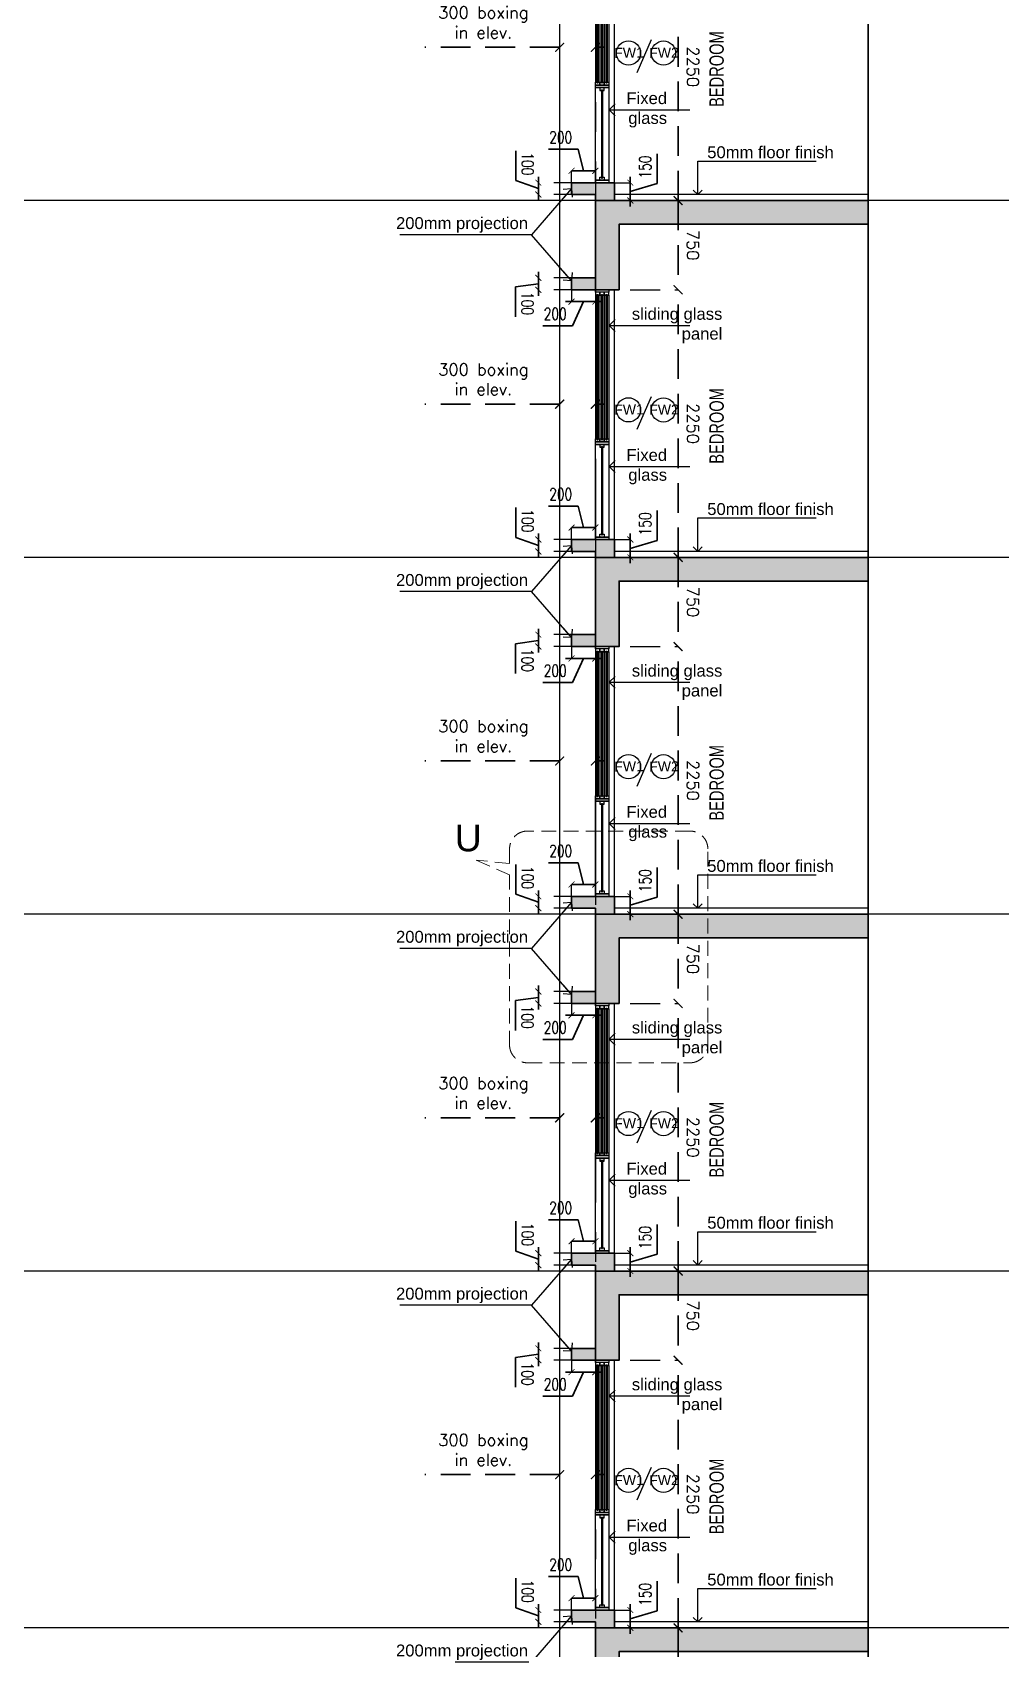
# Model space of a CAD drawing. Header units: millimetres. Extents: x 1066295 to 1300022, y -5734212 to -5454663.
# Drawn here: x 1166134 to 1174275, y -5612368 to -5598779 of the extents above; entities that cross this region are included whole.
import ezdxf
from ezdxf.enums import TextEntityAlignment as Align

# ---------------------------------------------------------------- set-up
doc = ezdxf.new("R2010")
doc.units = ezdxf.units.MM
doc.header["$LTSCALE"] = 1000
doc.header["$MEASUREMENT"] = 0
for name, pattern in [('AUDIT_D_120904163729-0', [0]), ('T9_PROFILE SECTIONS$0$AUDIT_D_120904163729-0', [0]), ('T9_PROFILE SECTIONS$0$HIDDEN', [0.375, 0.25, -0.125]), ('T9_PROFILE SECTIONS$0$HIDDEN2', [0.1875, 0.125, -0.0625]), ('T9_PROFILE SECTIONS$0$PHANTOM2', [1.25, 0.625, -0.125, 0.125, -0.125, 0.125, -0.125]), ('T9_PROFILE SECTIONS$0$T8_PROFILE SECTIONS$0$HIDDEN', [0.375, 0.25, -0.125])]:
    doc.linetypes.add(name, pattern=pattern)
doc.layers.get('0').update_dxf_attribs({"linetype": 'AUDIT_D_120904163729-0'})
for name, color, linetype in [('T9_PROFILE SECTIONS$0$A-BUILDING LINE TURNS HERE', 252, 'T9_PROFILE SECTIONS$0$PHANTOM2'), ('T9_PROFILE SECTIONS$0$a-ele', 8, 'Continuous'), ('T9_PROFILE SECTIONS$0$a-window', 5, 'Continuous'), ('T9_PROFILE SECTIONS$0$ELEV 5', 8, 'Continuous'), ('T9_PROFILE SECTIONS$0$F.F.L', 36, 'Continuous'), ('T9_PROFILE SECTIONS$0$HATCH 150', 8, 'Continuous'), ('T9_PROFILE SECTIONS$0$Leader', 2, 'T9_PROFILE SECTIONS$0$AUDIT_D_120904163729-0'), ('T9_PROFILE SECTIONS$0$LEVEL', 7, 'Continuous'), ('T9_PROFILE SECTIONS$0$TEXT ROOM', 7, 'Continuous'), ('T9_PROFILE SECTIONS$0$TYPICAL UNITS$0$a-door-no', 104, 'Continuous')]:
    doc.layers.add(name, color=color, linetype=linetype)
for name, color, linetype, lineweight in [('T9_PROFILE SECTIONS$0$A-DIMENSION', 2, 'Continuous', 35), ('T9_PROFILE SECTIONS$0$A-SLAB', 3, 'Continuous', 35), ('T9_PROFILE SECTIONS$0$a-Text', 4, 'Continuous', 0), ('T9_PROFILE SECTIONS$0$R0-18-10-2014-T1-1st Podium Floor Plan$0$Text', 7, 'Continuous', 0), ('T9_PROFILE SECTIONS$0$T8_PROFILE SECTIONS$0$A-DIMENSION', 2, 'Continuous', 35)]:
    doc.layers.add(name, color=color, linetype=linetype, lineweight=lineweight)
doc.styles.add('T9_PROFILE SECTIONS$0$ARIAL ARROW', font='arial.ttf')
doc.styles.add('T9_PROFILE SECTIONS$0$CLUSTER A- TOILET DETAIL$0$texts', font='simplex.shx', dxfattribs={"width": 0.75})
doc.styles.add('T9_PROFILE SECTIONS$0$Romans 1', font='romans.shx', dxfattribs={"height": 100})
doc.styles.add('T9_PROFILE SECTIONS$0$RSP_TXT 500', font='swisscl.ttf', dxfattribs={"height": 250})
doc.styles.add('T9_PROFILE SECTIONS$0$T8_PROFILE SECTIONS$0$Romans 1', font='romans.shx', dxfattribs={"height": 100})
doc.styles.add('T9_PROFILE SECTIONS$0$TYPICAL UNITS$0$LODHA STANDERD', font='sanss___.ttf')
doc.dimstyles.new('T9_PROFILE SECTIONS$0$ALPINE S', dxfattribs={"dimscale": 0, "dimtxt": 100, "dimasz": 75, "dimexe": 0, "dimexo": 0, "dimgap": 75, "dimtad": 1, "dimdec": 0, "dimzin": 0, "dimdsep": 46, "dimtxsty": 'T9_PROFILE SECTIONS$0$Romans 1', "dimblk": 'T9_PROFILE SECTIONS$0$_ArchTick', "dimcen": 0.09, "dimclrd": 256, "dimclre": 256, "dimclrt": 7, "dimadec": 0, "dimazin": 0, "dimtfac": 1, "dimtdec": 0, "dimtofl": 0, "dimtmove": 1, "dimatfit": 0, "dimldrblk": 'T9_PROFILE SECTIONS$0$_Open90', "dimfxl": 1, "dimtolj": 1, "dimtzin": 0, "dimarcsym": 0})
doc.dimstyles.new('T9_PROFILE SECTIONS$0$T8_PROFILE SECTIONS$0$ALPINE S', dxfattribs={"dimscale": 0, "dimtxt": 100, "dimasz": 75, "dimexe": 0, "dimexo": 0, "dimgap": 75, "dimtad": 1, "dimdec": 0, "dimzin": 0, "dimdsep": 46, "dimtxsty": 'T9_PROFILE SECTIONS$0$T8_PROFILE SECTIONS$0$Romans 1', "dimblk": 'T9_PROFILE SECTIONS$0$T8_PROFILE SECTIONS$0$_ArchTick', "dimcen": 0.09, "dimclrd": 256, "dimclre": 256, "dimclrt": 7, "dimadec": 0, "dimazin": 0, "dimtfac": 1, "dimtdec": 0, "dimtofl": 0, "dimtmove": 1, "dimatfit": 0, "dimldrblk": 'T9_PROFILE SECTIONS$0$T8_PROFILE SECTIONS$0$_Open90', "dimfxl": 1, "dimtolj": 1, "dimtzin": 0, "dimarcsym": 0})

# ---------------------------------------------------------------- blocks, each defined once
blk = doc.blocks.new('T9_PROFILE SECTIONS$0$A$C04612184')
at = {"layer": 'T9_PROFILE SECTIONS$0$LEVEL', "color": 1, "linetype": 'T9_PROFILE SECTIONS$0$HIDDEN2', "ltscale": 5}
blk.add_line((89.81805045481178, 91.7149999309413), (-67.82707013128811, 91.7149999309413), dxfattribs=at)
at = {"layer": 'T9_PROFILE SECTIONS$0$LEVEL', "color": 8, "linetype": 'T9_PROFILE SECTIONS$0$HIDDEN2', "ltscale": 5}
for p, q in [((89.81805045481178, 88.7149999309413), (-67.82707013160734, 88.7149999309413)), ((89.81805045481178, 85.7149999309413), (-67.82707013192748, 85.7149999309413)), ((89.81805045481178, 82.7149999309413), (-67.82707013224672, 82.7149999309413)), ((89.81805045481178, 79.7149999309413), (-67.8270701325664, 79.7149999309413))]:
    blk.add_line(p, q, dxfattribs=at)
blk = doc.blocks.new('T9_PROFILE SECTIONS$0$_ArchTick')
at = {"color": 0, "linetype": 'ByBlock', "const_width": 0.15}
blk.add_lwpolyline([(-0.5, -0.5), (0.5, 0.5)], dxfattribs=at)
blk = doc.blocks.new('*D238')
at = {"layer": 'T9_PROFILE SECTIONS$0$A-DIMENSION', "linetype": 'T9_PROFILE SECTIONS$0$HIDDEN', "lineweight": -2, "transparency": 16777216}
for p, q in [((1319621.794162503, -5693762.832723464), (1319621.794162503, -5694164.616851054)), ((1320371.794162503, -5693762.832723464), (1320371.794162503, -5694164.616851054))]:
    blk.add_line(p, q, dxfattribs=at)
at = {"layer": 'T9_PROFILE SECTIONS$0$A-DIMENSION', "linetype": 'T9_PROFILE SECTIONS$0$HIDDEN', "transparency": 16777216}
blk.add_line((1320371.794162503, -5694164.616851054), (1319621.794162503, -5694164.616851054), dxfattribs=at)
at = {"layer": 'T9_PROFILE SECTIONS$0$A-DIMENSION', "linetype": 'ByBlock', "transparency": 16777216, "xscale": 75, "yscale": 75, "zscale": 75, "rotation": 180}
blk.add_blockref('T9_PROFILE SECTIONS$0$_ArchTick', (1319621.794162503, -5694164.616851054), dxfattribs=at)
at = {"layer": 'T9_PROFILE SECTIONS$0$A-DIMENSION', "linetype": 'ByBlock', "transparency": 16777216, "xscale": 75, "yscale": 75, "zscale": 75}
blk.add_blockref('T9_PROFILE SECTIONS$0$_ArchTick', (1320371.794162503, -5694164.616851054), dxfattribs=at)
at = {"layer": 'T9_PROFILE SECTIONS$0$A-DIMENSION', "color": 7, "linetype": 'ByBlock', "transparency": 16777216, "insert": (1319996.794162503, -5694289.616851054), "char_height": 100, "attachment_point": 5, "rotation": 180, "style": 'T9_PROFILE SECTIONS$0$Romans 1'}
blk.add_mtext('\\A1;750', dxfattribs=at)
blk = doc.blocks.new('T9_PROFILE SECTIONS$0$_Open90')
at = {"color": 0, "linetype": 'ByBlock', "lineweight": -2}
for p, q in [((0, 0), (-1, 0)), ((-0.5, 0.5), (0, 0)), ((0, 0), (-0.5, -0.5))]:
    blk.add_line(p, q, dxfattribs=at)
blk = doc.blocks.new('*D239')
at = {"layer": 'T9_PROFILE SECTIONS$0$A-DIMENSION', "linetype": 'T9_PROFILE SECTIONS$0$HIDDEN', "lineweight": -2, "transparency": 16777216}
for p, q in [((1320371.794162503, -5693762.832723464), (1320371.794162503, -5694164.616851054)), ((1322621.794162302, -5693762.832724742), (1322621.794162302, -5694164.616851054))]:
    blk.add_line(p, q, dxfattribs=at)
at = {"layer": 'T9_PROFILE SECTIONS$0$A-DIMENSION', "linetype": 'T9_PROFILE SECTIONS$0$HIDDEN', "transparency": 16777216}
blk.add_line((1320371.794162503, -5694164.616851054), (1322621.794162302, -5694164.616851054), dxfattribs=at)
at = {"layer": 'T9_PROFILE SECTIONS$0$A-DIMENSION', "linetype": 'ByBlock', "transparency": 16777216, "xscale": 75, "yscale": 75, "zscale": 75, "rotation": 180}
blk.add_blockref('T9_PROFILE SECTIONS$0$_ArchTick', (1320371.794162503, -5694164.616851054), dxfattribs=at)
at = {"layer": 'T9_PROFILE SECTIONS$0$A-DIMENSION', "linetype": 'ByBlock', "transparency": 16777216, "xscale": 75, "yscale": 75, "zscale": 75}
blk.add_blockref('T9_PROFILE SECTIONS$0$_ArchTick', (1322621.794162302, -5694164.616851054), dxfattribs=at)
at = {"layer": 'T9_PROFILE SECTIONS$0$A-DIMENSION', "color": 7, "linetype": 'ByBlock', "transparency": 16777216, "insert": (1321496.794162402, -5694289.616851054), "char_height": 100, "attachment_point": 5, "rotation": 180, "style": 'T9_PROFILE SECTIONS$0$Romans 1'}
blk.add_mtext('\\A1;2250', dxfattribs=at)
blk = doc.blocks.new('T9_PROFILE SECTIONS$0$window with railing-flat-2')
at = {"layer": 'T9_PROFILE SECTIONS$0$a-ele'}
blk.add_lwpolyline([(-11234.84550107457, -340863.693830302), (-11234.79103486426, -338763.694516645)], dxfattribs=at)
at = {"layer": 'T9_PROFILE SECTIONS$0$a-window', "color": 250}
for p, q in [((-11394.87535608653, -338808.6938607483), (-11394.87535608653, -340018.6714144349)), ((-11381.60035608616, -338808.6938607488), (-11381.60035608709, -340018.6714144363)), ((-11371.60035608616, -338808.6938607488), (-11371.60035608709, -340018.6714144363))]:
    blk.add_line(p, q, dxfattribs=at)
at = {"layer": 'T9_PROFILE SECTIONS$0$a-window', "color": 1}
for p, q in [((-11357.37535608653, -338808.6938607488), (-11357.37535608653, -340018.6714144363)), ((-11319.87535608653, -338808.6938607488), (-11319.87535608653, -340018.6714144363)), ((-11319.87535608653, -338808.6938607483), (-11319.87535608653, -340018.6714144354)), ((-11282.37535608653, -338808.6938607483), (-11282.37535608653, -340018.6714144354))]:
    blk.add_line(p, q, dxfattribs=at)
at = {"layer": 'T9_PROFILE SECTIONS$0$a-window', "color": 5}
for p, q in [((-11344.10035608709, -338808.6938607488), (-11344.10035608709, -340018.6714144349)), ((-11334.10035608616, -338808.6938607488), (-11334.10035608709, -340018.6714144354)), ((-11306.60035608709, -338808.6938607488), (-11306.60035608709, -340018.6714144349)), ((-11296.60035608616, -338808.6938607488), (-11296.60035608709, -340018.6714144354)), ((-11344.15482185595, -340082.6713939866), (-11344.15482185595, -340818.6867766352)), ((-11334.15482185595, -340082.6713939866), (-11334.15482185595, -340818.6867766343))]:
    blk.add_line(p, q, dxfattribs=at)
at = {"layer": 'T9_PROFILE SECTIONS$0$a-window', "color": 4}
for points in [[(-11394.87535608746, -338783.6938607492), (-11394.87535608746, -338763.6938607492), (-11282.37535608653, -338763.6938607488), (-11282.37535608653, -338783.6938607488)], [(-11371.60035608616, -338808.6938607488), (-11357.37535608653, -338808.6938607488), (-11357.37535608653, -338783.6938607488), (-11394.87535608746, -338783.6938607492), (-11394.87535608653, -338808.6938607483), (-11381.60035608616, -338808.6938607488), (-11381.60035608616, -338802.6938607483), (-11371.60035608616, -338802.6938607488)], [(-11334.10035608616, -338808.6938607488), (-11319.87535608653, -338808.6938607483), (-11319.87535608653, -338783.6938607488), (-11357.37535608653, -338783.6938607488), (-11357.37535608653, -338808.6938607488), (-11344.10035608709, -338808.6938607488), (-11344.10035608616, -338802.6938607483), (-11334.10035608616, -338802.6938607488)], [(-11296.60035608616, -338808.6938607488), (-11282.37535608653, -338808.6938607483), (-11282.37535608653, -338783.6938607488), (-11319.87535608653, -338783.6938607488), (-11319.87535608653, -338808.6938607488), (-11306.60035608709, -338808.6938607488), (-11306.60035608616, -338802.6938607483), (-11296.60035608616, -338802.6938607488)], [(-11371.60035608709, -340018.6714144363), (-11357.37535608653, -340018.6714144363), (-11357.37535608653, -340043.6714144363), (-11394.87535608653, -340043.6714144363), (-11394.87535608653, -340018.6714144358), (-11381.60035608709, -340018.6714144363), (-11381.60035608616, -340024.6714144363), (-11371.60035608709, -340024.6714144363)], [(-11394.87535608653, -340063.6713837828), (-11394.87535608653, -340043.6713837828), (-11282.37535608653, -340043.6714144358), (-11282.37535608653, -340063.6714144358)], [(-11334.15477553383, -340088.6713939866), (-11319.92977553327, -340088.6713939866), (-11319.92977553327, -340063.6713939861), (-11357.42977553327, -340063.6713939856), (-11357.42977553327, -340088.6713939856), (-11344.15477553383, -340088.6713939856), (-11344.15477553383, -340082.6713939866), (-11334.15477553289, -340082.6713939866)], [(-11334.10035608709, -340018.6714144354), (-11319.87535608653, -340018.6714144354), (-11319.87535608653, -340043.6714144358), (-11357.37535608653, -340043.6714144363), (-11357.37535608653, -340018.6714144363), (-11344.10035608709, -340018.6714144363), (-11344.10035608709, -340024.6714144354), (-11334.10035608616, -340024.6714144354)], [(-11296.60035608709, -340018.6714144354), (-11282.37535608653, -340018.6714144354), (-11282.37535608653, -340043.6714144358), (-11319.87535608653, -340043.6714144363), (-11319.87535608653, -340018.6714144363), (-11306.60035608709, -340018.6714144363), (-11306.60035608709, -340024.6714144354), (-11296.60035608616, -340024.6714144354)], [(-11394.92982185539, -340863.6867459831), (-11394.92982185539, -340843.6867459831), (-11282.42982185539, -340843.6867766362), (-11282.42982185539, -340863.6867766362)], [(-11334.15482185595, -340818.6867766357), (-11319.92982185539, -340818.6867766357), (-11319.92982185539, -340843.6867766362), (-11357.42982185539, -340843.6867766366), (-11357.42982185539, -340818.6867766366), (-11344.15482185595, -340818.6867766366), (-11344.15482185595, -340824.6867766357), (-11334.15482185502, -340824.6867766357)]]:
    blk.add_lwpolyline(points, close=True, dxfattribs=at)
at = {"layer": 'T9_PROFILE SECTIONS$0$a-window', "color": 250}
blk.add_lwpolyline([(-11394.87535608653, -340063.67139911), (-11282.42982185539, -340063.67139911), (-11282.42982185539, -340843.6867766364), (-11394.87535608653, -340843.6867766364)], close=True, dxfattribs=at)
blk = doc.blocks.new('T9_PROFILE SECTIONS$0$T8_PROFILE SECTIONS$0$_ArchTick')
at = {"color": 0, "linetype": 'ByBlock', "const_width": 0.15}
blk.add_lwpolyline([(-0.5, -0.5), (0.5, 0.5)], dxfattribs=at)
blk = doc.blocks.new('*D240')
at = {"layer": 'T9_PROFILE SECTIONS$0$T8_PROFILE SECTIONS$0$A-DIMENSION', "linetype": 'T9_PROFILE SECTIONS$0$T8_PROFILE SECTIONS$0$HIDDEN', "transparency": 16777216}
for p, q in [((1320802.786543503, -5693324.040947746), (1320802.786543503, -5693031.183804889)), ((1320621.859076195, -5693269.048435077), (1320621.859076195, -5693469.017820945)), ((1320621.859076195, -5693369.033128011), (1320802.786543503, -5693324.040947746))]:
    blk.add_line(p, q, dxfattribs=at)
at = {"layer": 'T9_PROFILE SECTIONS$0$T8_PROFILE SECTIONS$0$A-DIMENSION', "linetype": 'T9_PROFILE SECTIONS$0$T8_PROFILE SECTIONS$0$HIDDEN', "lineweight": -2, "transparency": 16777216}
for p, q in [((1320521.794162114, -5693269.048435077), (1320621.859076195, -5693269.048435077)), ((1320521.794162114, -5693469.017820945), (1320621.859076195, -5693469.017820945))]:
    blk.add_line(p, q, dxfattribs=at)
at = {"layer": 'T9_PROFILE SECTIONS$0$T8_PROFILE SECTIONS$0$A-DIMENSION', "linetype": 'ByBlock', "transparency": 16777216, "xscale": 50, "yscale": 50, "zscale": 50}
for p, rotation in [((1320621.859076195, -5693269.048435077), 89.99999999999994), ((1320621.859076195, -5693469.017820945), 269.9999999999999)]:
    blk.add_blockref('T9_PROFILE SECTIONS$0$T8_PROFILE SECTIONS$0$_ArchTick', p, dxfattribs=dict(at, rotation=rotation))
at = {"layer": 'T9_PROFILE SECTIONS$0$T8_PROFILE SECTIONS$0$A-DIMENSION', "color": 7, "linetype": 'ByBlock', "transparency": 16777216, "insert": (1320902.786543502, -5693177.612376318), "char_height": 100, "attachment_point": 5, "rotation": 269.99999999999994, "style": 'T9_PROFILE SECTIONS$0$CLUSTER A- TOILET DETAIL$0$texts'}
blk.add_mtext('\\A1;200', dxfattribs=at)
blk = doc.blocks.new('T9_PROFILE SECTIONS$0$T8_PROFILE SECTIONS$0$_Open90')
at = {"color": 0, "linetype": 'ByBlock', "lineweight": -2}
for p, q in [((0, 0), (-1, 0)), ((-0.5, 0.5), (0, 0)), ((0, 0), (-0.5, -0.5))]:
    blk.add_line(p, q, dxfattribs=at)
blk = doc.blocks.new('*D241')
at = {"layer": 'T9_PROFILE SECTIONS$0$T8_PROFILE SECTIONS$0$A-DIMENSION', "linetype": 'T9_PROFILE SECTIONS$0$T8_PROFILE SECTIONS$0$HIDDEN', "transparency": 16777216}
for p, q in [((1320471.794162125, -5692989.720676344), (1320539.884751472, -5692799.610584794)), ((1320539.884751472, -5692799.610584794), (1320818.456180043, -5692799.610584794)), ((1320421.794162136, -5692989.720676344), (1320371.794162136, -5692989.720676344)), ((1320521.794162114, -5692989.720676344), (1320421.794162136, -5692989.720676344)), ((1320521.794162114, -5692989.720676344), (1320571.794162114, -5692989.720676344))]:
    blk.add_line(p, q, dxfattribs=at)
at = {"layer": 'T9_PROFILE SECTIONS$0$T8_PROFILE SECTIONS$0$A-DIMENSION', "linetype": 'T9_PROFILE SECTIONS$0$T8_PROFILE SECTIONS$0$HIDDEN', "lineweight": -2, "transparency": 16777216}
for p, q in [((1320421.794162136, -5693369.017820944), (1320421.794162136, -5692989.720676344)), ((1320521.794162114, -5693369.017820944), (1320521.794162114, -5692989.720676344))]:
    blk.add_line(p, q, dxfattribs=at)
at = {"layer": 'T9_PROFILE SECTIONS$0$T8_PROFILE SECTIONS$0$A-DIMENSION', "linetype": 'ByBlock', "transparency": 16777216, "xscale": 50, "yscale": 50, "zscale": 50}
blk.add_blockref('T9_PROFILE SECTIONS$0$T8_PROFILE SECTIONS$0$_ArchTick', (1320421.794162136, -5692989.720676344), dxfattribs=at)
at = {"layer": 'T9_PROFILE SECTIONS$0$T8_PROFILE SECTIONS$0$A-DIMENSION', "linetype": 'ByBlock', "transparency": 16777216, "xscale": 50, "yscale": 50, "zscale": 50, "rotation": 180}
blk.add_blockref('T9_PROFILE SECTIONS$0$T8_PROFILE SECTIONS$0$_ArchTick', (1320521.794162114, -5692989.720676344), dxfattribs=at)
at = {"layer": 'T9_PROFILE SECTIONS$0$T8_PROFILE SECTIONS$0$A-DIMENSION', "color": 7, "linetype": 'ByBlock', "transparency": 16777216, "insert": (1320679.170465757, -5692899.610584794), "char_height": 100, "attachment_point": 5, "rotation": 180, "style": 'T9_PROFILE SECTIONS$0$CLUSTER A- TOILET DETAIL$0$texts'}
blk.add_mtext('\\A1;100', dxfattribs=at)
blk = doc.blocks.new('*D242')
at = {"layer": 'T9_PROFILE SECTIONS$0$T8_PROFILE SECTIONS$0$A-DIMENSION', "linetype": 'T9_PROFILE SECTIONS$0$T8_PROFILE SECTIONS$0$HIDDEN', "transparency": 16777216}
for p, q in [((1319318.910795975, -5693278.247098793), (1319318.910795975, -5692985.389955936)), ((1319521.729248019, -5693369.017818082), (1319318.910795975, -5693278.247098793)), ((1319521.729248019, -5693269.017815219), (1319521.729248019, -5693219.017815219)), ((1319521.729248019, -5693269.017815219), (1319521.729248019, -5693469.017820945)), ((1319521.729248019, -5693469.017820945), (1319521.729248019, -5693519.017820945))]:
    blk.add_line(p, q, dxfattribs=at)
at = {"layer": 'T9_PROFILE SECTIONS$0$T8_PROFILE SECTIONS$0$A-DIMENSION', "linetype": 'T9_PROFILE SECTIONS$0$T8_PROFILE SECTIONS$0$HIDDEN', "lineweight": -2, "transparency": 16777216}
for p, q in [((1319621.794162093, -5693269.017815219), (1319521.729248019, -5693269.017815219)), ((1319621.794162135, -5693469.017820945), (1319521.729248019, -5693469.017820945))]:
    blk.add_line(p, q, dxfattribs=at)
at = {"layer": 'T9_PROFILE SECTIONS$0$T8_PROFILE SECTIONS$0$A-DIMENSION', "linetype": 'ByBlock', "transparency": 16777216, "xscale": 50, "yscale": 50, "zscale": 50}
for p, rotation in [((1319521.729248019, -5693269.017815219), 269.9999999999999), ((1319521.729248019, -5693469.017820945), 89.99999999999994)]:
    blk.add_blockref('T9_PROFILE SECTIONS$0$T8_PROFILE SECTIONS$0$_ArchTick', p, dxfattribs=dict(at, rotation=rotation))
at = {"layer": 'T9_PROFILE SECTIONS$0$T8_PROFILE SECTIONS$0$A-DIMENSION', "color": 7, "linetype": 'ByBlock', "transparency": 16777216, "insert": (1319418.910795975, -5693131.818527365), "char_height": 100, "attachment_point": 5, "rotation": 269.99999999999994, "style": 'T9_PROFILE SECTIONS$0$CLUSTER A- TOILET DETAIL$0$texts'}
blk.add_mtext('\\A1;200', dxfattribs=at)
blk = doc.blocks.new('*D243')
at = {"layer": 'T9_PROFILE SECTIONS$0$T8_PROFILE SECTIONS$0$A-DIMENSION', "linetype": 'T9_PROFILE SECTIONS$0$T8_PROFILE SECTIONS$0$HIDDEN', "transparency": 16777216}
for p, q in [((1319645.058416399, -5692798.702947207), (1319366.486987828, -5692798.702947207)), ((1319671.794162125, -5692989.720676344), (1319645.058416399, -5692798.702947207)), ((1319621.794162136, -5692989.720676344), (1319571.794162136, -5692989.720676344)), ((1319621.794162136, -5692989.720676344), (1319721.794162114, -5692989.720676344)), ((1319721.794162114, -5692989.720676344), (1319771.794162114, -5692989.720676344))]:
    blk.add_line(p, q, dxfattribs=at)
at = {"layer": 'T9_PROFILE SECTIONS$0$T8_PROFILE SECTIONS$0$A-DIMENSION', "linetype": 'T9_PROFILE SECTIONS$0$T8_PROFILE SECTIONS$0$HIDDEN', "lineweight": -2, "transparency": 16777216}
for p, q in [((1319621.794162136, -5693369.017820944), (1319621.794162136, -5692989.720676344)), ((1319721.794162114, -5693369.017820944), (1319721.794162114, -5692989.720676344))]:
    blk.add_line(p, q, dxfattribs=at)
at = {"layer": 'T9_PROFILE SECTIONS$0$T8_PROFILE SECTIONS$0$A-DIMENSION', "linetype": 'ByBlock', "transparency": 16777216, "xscale": 50, "yscale": 50, "zscale": 50}
for p, rotation in [((1319621.794162136, -5692989.720676344), 359.9999999999999), ((1319721.794162114, -5692989.720676344), 179.9999999999999)]:
    blk.add_blockref('T9_PROFILE SECTIONS$0$T8_PROFILE SECTIONS$0$_ArchTick', p, dxfattribs=dict(at, rotation=rotation))
at = {"layer": 'T9_PROFILE SECTIONS$0$T8_PROFILE SECTIONS$0$A-DIMENSION', "color": 7, "linetype": 'ByBlock', "transparency": 16777216, "insert": (1319505.772702113, -5692898.702947207), "char_height": 100, "attachment_point": 5, "rotation": 179.99999999999997, "style": 'T9_PROFILE SECTIONS$0$CLUSTER A- TOILET DETAIL$0$texts'}
blk.add_mtext('\\A1;100', dxfattribs=at)
blk = doc.blocks.new('*D244')
at = {"layer": 'T9_PROFILE SECTIONS$0$T8_PROFILE SECTIONS$0$A-DIMENSION', "linetype": 'T9_PROFILE SECTIONS$0$T8_PROFILE SECTIONS$0$HIDDEN', "lineweight": -2, "transparency": 16777216}
for p, q in [((1320371.794165331, -5693629.052632623), (1320371.794165331, -5693763.086983)), ((1320521.794553795, -5693629.052632689), (1320521.794553795, -5693763.086983))]:
    blk.add_line(p, q, dxfattribs=at)
at = {"layer": 'T9_PROFILE SECTIONS$0$T8_PROFILE SECTIONS$0$A-DIMENSION', "linetype": 'T9_PROFILE SECTIONS$0$T8_PROFILE SECTIONS$0$HIDDEN', "transparency": 16777216}
for p, q in [((1320371.794165331, -5693763.086983), (1320321.794165331, -5693763.086983)), ((1320521.794553795, -5693763.086983), (1320371.794165331, -5693763.086983)), ((1320446.794359563, -5693763.086983), (1320514.294359563, -5693988.086983)), ((1320521.794553795, -5693763.086983), (1320571.794553795, -5693763.086983)), ((1320514.294359563, -5693988.086983), (1320792.865788135, -5693988.086983))]:
    blk.add_line(p, q, dxfattribs=at)
at = {"layer": 'T9_PROFILE SECTIONS$0$T8_PROFILE SECTIONS$0$A-DIMENSION', "linetype": 'ByBlock', "transparency": 16777216, "xscale": 50, "yscale": 50, "zscale": 50}
blk.add_blockref('T9_PROFILE SECTIONS$0$T8_PROFILE SECTIONS$0$_ArchTick', (1320371.794165331, -5693763.086983), dxfattribs=at)
at = {"layer": 'T9_PROFILE SECTIONS$0$T8_PROFILE SECTIONS$0$A-DIMENSION', "linetype": 'ByBlock', "transparency": 16777216, "xscale": 50, "yscale": 50, "zscale": 50, "rotation": 180.0000000000001}
blk.add_blockref('T9_PROFILE SECTIONS$0$T8_PROFILE SECTIONS$0$_ArchTick', (1320521.794553795, -5693763.086983), dxfattribs=at)
at = {"layer": 'T9_PROFILE SECTIONS$0$T8_PROFILE SECTIONS$0$A-DIMENSION', "color": 7, "linetype": 'ByBlock', "transparency": 16777216, "insert": (1320653.580073849, -5693888.086983), "char_height": 100, "attachment_point": 5, "style": 'T9_PROFILE SECTIONS$0$CLUSTER A- TOILET DETAIL$0$texts'}
blk.add_mtext('\\A1;150', dxfattribs=at)
blk = doc.blocks.new('*D245')
at = {"layer": 'T9_PROFILE SECTIONS$0$A-DIMENSION', "linetype": 'T9_PROFILE SECTIONS$0$HIDDEN', "transparency": 16777216}
for p, q in [((1321659.931566429, -5693169.017815841), (1321659.931566429, -5692035.684482508)), ((1321659.931566429, -5693469.102918481), (1321659.931566429, -5693544.102918481))]:
    blk.add_line(p, q, dxfattribs=at)
at = {"layer": 'T9_PROFILE SECTIONS$0$A-DIMENSION', "linetype": 'T9_PROFILE SECTIONS$0$HIDDEN', "lineweight": -2, "transparency": 16777216}
for p, q in [((1321654.075818618, -5693169.017815841), (1321659.931566429, -5693169.017815841)), ((1321654.075818618, -5693469.102918481), (1321659.931566429, -5693469.102918481))]:
    blk.add_line(p, q, dxfattribs=at)
at = {"layer": 'T9_PROFILE SECTIONS$0$A-DIMENSION', "linetype": 'ByBlock', "transparency": 16777216, "xscale": 75, "yscale": 75, "zscale": 75}
for p, rotation in [((1321659.931566429, -5693169.017815841), 270.0000000000001), ((1321659.931566429, -5693469.102918481), 90.00000000000006)]:
    blk.add_blockref('T9_PROFILE SECTIONS$0$_ArchTick', p, dxfattribs=dict(at, rotation=rotation))
at = {"layer": 'T9_PROFILE SECTIONS$0$A-DIMENSION', "color": 7, "linetype": 'ByBlock', "transparency": 16777216, "insert": (1321868.264899764, -5692527.351149174), "char_height": 100, "attachment_point": 5, "rotation": 270.00000000000006, "style": 'T9_PROFILE SECTIONS$0$Romans 1'}
blk.add_mtext('\\A1;300 boxing\\Pin elev.', dxfattribs=at)
blk = doc.blocks.new('T9_PROFILE SECTIONS$0$TYPICAL UNITS$0$B-flat-33')
at = {"layer": 'T9_PROFILE SECTIONS$0$TYPICAL UNITS$0$a-door-no'}
blk.add_ellipse((14107.61507096316, 1401.53111237858), major_axis=(0.02899166201322233, -181.0162510421596), ratio=0.9999894850701674, dxfattribs=at)
at = {"layer": 'T9_PROFILE SECTIONS$0$TYPICAL UNITS$0$a-door-no', "style": 'T9_PROFILE SECTIONS$0$TYPICAL UNITS$0$LODHA STANDERD', "oblique": 1.577147961390024e-05, "width": 0.9999894886737732}
blk.add_attdef('OP1', text='', height=149.9999997297267, rotation=0.7592242381622432, dxfattribs=at).set_placement((14117.02385249914, 1331.605178014608), align=Align.CENTER)
blk = doc.blocks.new("T9_PROFILE SECTIONS$0$'OI")
at = {"layer": 'T9_PROFILE SECTIONS$0$HATCH 150'}
h = blk.add_hatch(dxfattribs=at)
h.set_pattern_fill('AR-SAND', color=8, scale=10, angle=-89.99999999999999)
h.set_pattern_definition([(37.50000000000002, (-3.725290298461914e-09, -2435.620563414879), (-0.6299335810960847, 19.26823769013158), [0, -15.19999999999998, 0, -16.99999999999996, 0, -16.24999999999996]), (7.499999999999925, (-3.725290298461914e-09, -2435.620563414879), (17.69776705267726, 28.22146065229741), [0, -8.199999999999987, 0, -13.69999999999999, 0, -5.249999999999994]), (327.5, (-12.30000000353903, -2435.620563414879), (31.14141861751495, 0.05659053536965443), [0, -4.999999999999984, 0, -17.99999999999994, 0, -23.49999999999994]), (317.5, (-12.30000000353903, -2435.620563414879), (30.06126604572293, 8.7767556493425), [0, -2.499999999999997, 0, -11.79999999999999, 0, -13.49999999999999])])
h.paths.add_polyline_path([(1320521.801243757, -5693269.048435076), (1320521.794553796, -5693629.052632687), (1320371.794165332, -5693629.052632621), (1320371.794161015, -5693469.043345735), (1320421.772706533, -5693469.045047036), (1320421.776732139, -5693269.048435076)])
h.paths.add_polyline_path([(1319721.794162115, -5693469.017832185), (1319721.794162115, -5693269.017815218), (1319621.794162095, -5693269.017815218), (1319621.794162095, -5693469.017832185)])
h = blk.add_hatch(color=8, dxfattribs=at)
h.dxf.hatch_style = 1
h.paths.add_polyline_path([(1320371.794162512, -5695763.933040845), (1320371.794161016, -5693469.046582938), (1319621.794162122, -5693469.017815289), (1319621.79416215, -5693669.048452067), (1320171.794162503, -5693669.048452067), (1320171.794162512, -5695763.933022222)])
at = {"linetype": 'ByBlock'}
blk.add_line((1321448.667033331, -5693821.88273041, 0.01002673903354888), (1321724.146322646, -5693942.088313217, 0.01002673903354888), dxfattribs=at)
at = {"layer": 'T9_PROFILE SECTIONS$0$A-SLAB', "linetype": 'ByBlock'}
for points in [[(1319721.794162115, -5693469.017832185), (1319721.794162115, -5693269.017815218), (1319621.794162095, -5693269.017815218), (1319621.794162095, -5693469.017832185)], [(1320521.801243757, -5693269.048435076), (1320521.794553796, -5693629.052632687), (1320371.794165332, -5693629.052632621), (1320371.794161015, -5693469.043345735), (1320421.772706533, -5693469.045047036), (1320421.776732139, -5693269.048435076)], [(1320371.794162512, -5695763.933040845), (1320371.794161016, -5693469.046582938), (1319621.794162122, -5693469.017815289), (1319621.79416215, -5693669.048452067), (1320171.794162503, -5693669.048452067), (1320171.794162512, -5695763.933022222)]]:
    blk.add_lwpolyline(points, close=True, dxfattribs=at)
at = {"layer": 'T9_PROFILE SECTIONS$0$ELEV 5', "ltscale": 0.7}
blk.add_line((1319621.794162095, -5693169.017815198), (1322621.794132225, -5693169.017815198), dxfattribs=at)
at = {"layer": 'T9_PROFILE SECTIONS$0$F.F.L', "linetype": 'Continuous', "ltscale": 0.1}
blk.add_lwpolyline([(1320421.794162926, -5695763.933031536), (1320421.794162926, -5693629.017815198)], dxfattribs=at)
at = {"layer": 'T9_PROFILE SECTIONS$0$A-SLAB', "extrusion": (0, 0, -1), "xscale": -1, "zscale": -1, "rotation": 90}
blk.add_blockref('T9_PROFILE SECTIONS$0$window with railing-flat-2', (-1661385.48798974, -5704863.978273926), dxfattribs=at)
at = {"layer": 'T9_PROFILE SECTIONS$0$TEXT ROOM', "ltscale": 0.1, "xscale": 0.5624999999999993, "yscale": 0.5624999999999993, "zscale": 0.5624999999999993, "rotation": 270}
for p, values in [((1320823.388452853, -5685812.268761145), {'OP1': 'FW1'}), ((1320823.047324618, -5686106.358002744), {'OP1': 'FW2'})]:
    blk.add_blockref('T9_PROFILE SECTIONS$0$TYPICAL UNITS$0$B-flat-33', p, dxfattribs=at).add_auto_attribs(values)
at = {"layer": 'T9_PROFILE SECTIONS$0$a-Text', "insert": (1321794.434373084, -5694550.124891098, 0.0100267390335623), "char_height": 120, "attachment_point": 9, "style": 'T9_PROFILE SECTIONS$0$RSP_TXT 500'}
blk.add_mtext_dynamic_manual_height_columns('BEDROOM', width=1106.247748976808, gutter_width=500, heights=[0], dxfattribs=at)
at = {"layer": 'T9_PROFILE SECTIONS$0$R0-18-10-2014-T1-1st Podium Floor Plan$0$Text', "style": 'T9_PROFILE SECTIONS$0$ARIAL ARROW'}
for s, insert, char_height, width, attachment_point, rotation in [('200mm projection\\P  ', (1319934.935038003, -5691793.102778419), 100.0000000000001, 1133.401091405185, 7, 270.00000000028695), ('Fixed glass', (1320985.507579289, -5694072.030271229, 0.0100267390335623), 100, 422.753300516154, 9, 269.99999999971305), ('sliding glass panel', (1322172.091574743, -5694536.638454241, 0.0100267390335623), 100, 803.001472334163, 9, 269.99999999971305), ('50mm floor finish   ', (1320726.297787797, -5695473.301399569, 0.0100267390335623), 100, 1133.401091405184, 9, 269.99999999971305)]:
    blk.add_mtext(s, dxfattribs=dict(at, insert=insert, char_height=char_height, width=width, attachment_point=attachment_point, rotation=rotation))
at = {"layer": 'T9_PROFILE SECTIONS$0$A-DIMENSION', "linetype": 'ByBlock'}
dim = blk.add_linear_dim(base=(1321659.931566429, -5693169.017815841), p1=(1321654.075818618, -5693469.102918481), p2=(1321654.075818618, -5693169.017815841), angle=270, text='<> boxing\\Pin elev.', dimstyle='T9_PROFILE SECTIONS$0$ALPINE S', override={"dimscale": 1, "dimtmove": 0, "dimfxl": 5, "dimlwd": 65535, "dimarcsym": 1}, dxfattribs=at)
dim.commit()
dim.dimension.update_dxf_attribs({"geometry": '*D245', "text_midpoint": (1321659.931566429, -5692527.351149174), "dimtype": 128})
for base, p1, p2, picture, middle in [((1319621.794162503, -5694164.616851054), (1320371.794162503, -5693762.832723464, -0.01002673903355061), (1319621.794162503, -5693762.832723464, -0.01002673903355061), '*D238', (1319996.794162503, -5694289.616851054)), ((1322621.794162302, -5694164.616851054), (1320371.794162503, -5693762.832723464), (1322621.794162302, -5693762.832724742, -0.02024711970129642), '*D239', (1321496.794162402, -5694289.616851054))]:
    dim = blk.add_linear_dim(base=base, p1=p1, p2=p2, dimstyle='T9_PROFILE SECTIONS$0$ALPINE S', override={"dimscale": 1, "dimfxl": 5, "dimlwd": 65535, "dimarcsym": 1}, dxfattribs=at)
    dim.commit()
    dim.dimension.update_dxf_attribs({"geometry": picture, "text_midpoint": middle})
at = {"layer": 'T9_PROFILE SECTIONS$0$T8_PROFILE SECTIONS$0$A-DIMENSION', "linetype": 'ByBlock'}
for base, p1, p2, angle, picture, middle in [((1319721.794162114, -5692989.720676344), (1319621.794162136, -5693369.017820944), (1319721.794162114, -5693369.017820944, -0.0001936416341929113), 180, '*D243', (1319595.058416399, -5692798.702947207)), ((1319521.729248019, -5693469.017820946), (1319621.794162094, -5693269.017815218), (1319621.794162136, -5693469.017820944, -0.0001936416341929113), 90, '*D242', (1319318.910795975, -5693228.247098793)), ((1320621.859076196, -5693469.017820946), (1320521.794162114, -5693269.048435076), (1320521.794162114, -5693469.017820944, -0.0001936416341929113), 90, '*D240', (1320802.786543502, -5693274.040947746))]:
    dim = blk.add_linear_dim(base=base, p1=p1, p2=p2, angle=angle, dimstyle='T9_PROFILE SECTIONS$0$T8_PROFILE SECTIONS$0$ALPINE S', override={"dimscale": 1, "dimasz": 50, "dimgap": 50, "dimtxsty": 'T9_PROFILE SECTIONS$0$CLUSTER A- TOILET DETAIL$0$texts', "dimfxl": 5, "dimlwd": 65535, "dimarcsym": 1}, dxfattribs=at)
    dim.commit()
    dim.dimension.update_dxf_attribs({"geometry": picture, "text_midpoint": middle, "dimtype": 128})
dim = blk.add_linear_dim(base=(1320421.794162136, -5692989.720676344), p1=(1320521.794162114, -5693369.017820944), p2=(1320421.794162136, -5693369.017820944, -0.0001936416341929113), dimstyle='T9_PROFILE SECTIONS$0$T8_PROFILE SECTIONS$0$ALPINE S', override={"dimscale": 1, "dimasz": 50, "dimgap": 50, "dimtxsty": 'T9_PROFILE SECTIONS$0$CLUSTER A- TOILET DETAIL$0$texts', "dimfxl": 5, "dimlwd": 65535, "dimarcsym": 1}, dxfattribs=at)
dim.commit()
dim.dimension.update_dxf_attribs({"geometry": '*D241', "text_midpoint": (1320589.884751472, -5692799.610584794), "dimtype": 128})
dim = blk.add_linear_dim(base=(1320371.794165333, -5693763.086983002), p1=(1320521.794553796, -5693629.052632687), p2=(1320371.794165332, -5693629.052632621), dimstyle='T9_PROFILE SECTIONS$0$T8_PROFILE SECTIONS$0$ALPINE S', override={"dimscale": 1, "dimasz": 50, "dimgap": 50, "dimtxsty": 'T9_PROFILE SECTIONS$0$CLUSTER A- TOILET DETAIL$0$texts', "dimfxl": 5, "dimlwd": 65535, "dimarcsym": 1}, dxfattribs=at)
dim.commit()
dim.dimension.update_dxf_attribs({"geometry": '*D244', "text_midpoint": (1320564.294359563, -5693888.086983001)})
at = {"layer": 'T9_PROFILE SECTIONS$0$Leader'}
for points, override in [([(1319696.868765432, -5693269.017815198, -0.01002673903355061), (1320084.331463768, -5692932.953913094, -0.01002673903355061), (1320084.331463768, -5691824.729229945, -0.01002673903355061)], {"dimscale": 1, "dimasz": 100, "dimtad": 0}), ([(1320471.794162105, -5693269.017815198, -0.01002673903355061), (1320084.331463768, -5692932.953913094, -0.01002673903355061), (1320084.331463768, -5691824.729229945, -0.01002673903355061)], {"dimscale": 1, "dimasz": 100, "dimtad": 0}), ([(1321134.904005054, -5693584.912317469, -1.980677978963286e-06), (1321134.904005054, -5694263.428008971, -1.980677978963286e-06)], {"dimscale": 1, "dimasz": 100, "dimtad": 0, "dimclrd": 256}), ([(1322321.488000508, -5693584.912317469, -1.980677978963286e-06), (1322321.488000508, -5694263.428008971, -1.980677978963286e-06)], {"dimscale": 1, "dimasz": 100, "dimtad": 0, "dimclrd": 256}), ([(1320421.794162926, -5694329.638069816), (1320702.713651577, -5694329.638069779), (1320702.713651577, -5695324.79209926)], {"dimscale": 1, "dimtad": 0})]:
    blk.add_leader(points, dimstyle='T9_PROFILE SECTIONS$0$ALPINE S', override=override, dxfattribs=at)
blk = doc.blocks.new('T9_PROFILE SECTIONS$0$A$C17C6658F')
at = {"layer": 'T9_PROFILE SECTIONS$0$A-BUILDING LINE TURNS HERE', "ltscale": 2}
blk.add_line((-5.848705768585205e-07, 3827.528233673424), (-5.848705768585205e-07, -90972.02250579838), dxfattribs=at)
at = {"layer": 'T9_PROFILE SECTIONS$0$A-SLAB', "linetype": 'ByBlock'}
blk.add_lwpolyline([(2294.911650378024, 869.546145404689), (2294.911650378024, -44960.95649389271), (2499.288576647406, -44960.95649389271), (2499.288576647406, -45039.41605267767), (1939.036520370981, -45039.41605267767), (1939.036520370981, -45154.45293498877), (2294.911650378024, -45154.45293498877), (2294.911650670459, -88172.41922997404)], dxfattribs=at)
at = {"layer": 'T9_PROFILE SECTIONS$0$R0-18-10-2014-T1-1st Podium Floor Plan$0$Text', "linetype": 'T9_PROFILE SECTIONS$0$HIDDEN', "ltscale": 0.5}
blk.add_lwpolyline([(-721.2018221460748, -14668.28963160142), (-721.2018221460748, -16099.37166970596, 0.414213562373095), (-571.2018221460748, -16249.37166970596), (795.9209101300221, -16249.37166970596, 0.414213562373095), (945.9209101300221, -16099.37166970596), (945.9209101300221, -14451.1974089779, 0.414213562373095), (795.9209101300221, -14301.1974089779), (-571.2018221460748, -14301.1974089779, 0.414213562373095), (-721.2018221460748, -14451.1974089779), (-721.2018221460748, -14573.53547247313)], format="xyb", dxfattribs=at)
blk.add_lwpolyline([(-721.2018221460748, -14573.53547247313), (-1002.746808358235, -14545.88649428915), (-721.2018221460748, -14668.28963160142)], dxfattribs=at)
at = {"linetype": 'ByBlock', "rotation": 90}
for p in [(-5693469.032214137, -1329371.794101574), (-5693469.032213498, -1332371.794101574), (-5693469.032212859, -1335371.794101574), (-5693469.032212222, -1338371.794101574), (-5693469.032211583, -1341371.794102026)]:
    blk.add_blockref("T9_PROFILE SECTIONS$0$'OI", p, dxfattribs=at)
at = {"layer": 'T9_PROFILE SECTIONS$0$R0-18-10-2014-T1-1st Podium Floor Plan$0$Text', "linetype": 'ByBlock', "style": 'T9_PROFILE SECTIONS$0$ARIAL ARROW'}
blk.add_text('U', height=225.0000000000001, dxfattribs=at).set_placement((-1181.836230294779, -14471.73836213443, 1.169945512968784e-07))
blk = doc.blocks.new('T9_PROFILE SECTIONS')
at = {"layer": 'T9_PROFILE SECTIONS$0$LEVEL', "linetype": 'ByBlock', "xscale": 1000, "yscale": 1000, "zscale": 1000}
blk.add_blockref('T9_PROFILE SECTIONS$0$A$C04612184', (1171279.544339621, -5689510.053962467, -0.01002673902358399), dxfattribs=at)
at = {"linetype": 'ByBlock'}
blk.add_blockref('T9_PROFILE SECTIONS$0$A$C17C6658F', (1172612.883568792, -5588795.054031529, -0.01002673903354889), dxfattribs=at)

msp = doc.modelspace()

# ---------------------------------------------------------------- block references
at = {"linetype": 'ByBlock'}
msp.add_blockref('T9_PROFILE SECTIONS', (-1745.208350555273, -2398.398782938719, 0.3917381798181951), dxfattribs=at)

doc.saveas('drawing.dxf')
